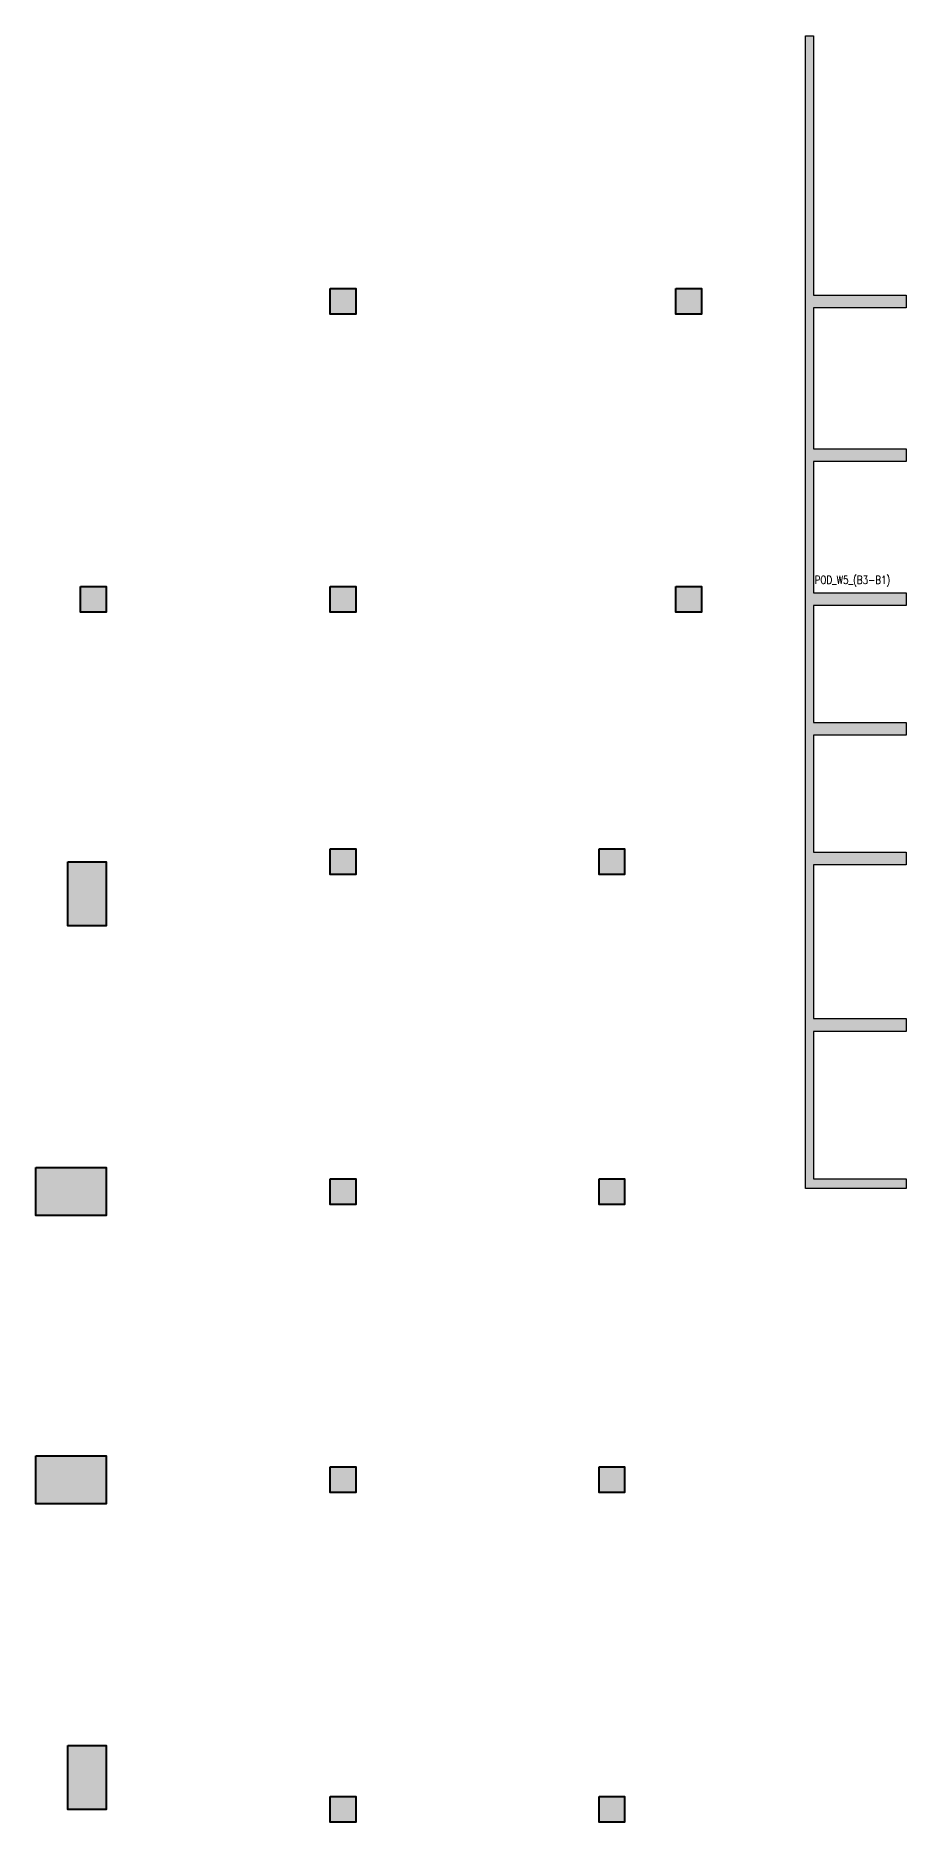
# Model space of a CAD drawing. Header units: millimetres. Extents: x 400 to 217000, y 400 to 89500.
# Drawn here: x 189800 to 217000, y 8500 to 64300 of the extents above; entities that cross this region are included whole.
import ezdxf

# ---------------------------------------------------------------- set-up
doc = ezdxf.new("R2010")
doc.units = ezdxf.units.MM
doc.layers.get('Defpoints').update_dxf_attribs({"color": 151, "lineweight": 9})
for name, color, linetype, lineweight in [('NDC_S-COLUMN', 4, 'Continuous', 40), ('NDC_S_HATCH COLUMN AND WALL', 251, 'Continuous', 13), ('POD_Core wall_5(B3-B1)$0$NDC_S_HATCH COLUMN AND WALL', 251, 'Continuous', 13), ('POD_Core wall_5(B3-B1)$0$NDC_S_WALL', 6, 'Continuous', 25)]:
    doc.layers.add(name, color=color, linetype=linetype, lineweight=lineweight)
doc.styles.add('POD_Core wall_5(B3-B1)$0$NDC_BAR 2', font='romans.shx', dxfattribs={"width": 0.8})

# ---------------------------------------------------------------- blocks, each defined once
blk = doc.blocks.new('cot')
at = {"layer": 'NDC_S_HATCH COLUMN AND WALL', "ltscale": 0.005}
h = blk.add_hatch(color=256, dxfattribs=at)
h.dxf.hatch_style = 1
h.paths.add_polyline_path([(-0.5, 0.5), (0.5, 0.5), (0.5, -0.5), (-0.5, -0.5)])
at = {"layer": 'NDC_S-COLUMN', "ltscale": 0.005}
blk.add_lwpolyline([(-0.5, 0.5), (0.5, 0.5), (0.5, -0.5), (-0.5, -0.5)], close=True, dxfattribs=at)

msp = doc.modelspace()

# ---------------------------------------------------------------- hatches: boundary and pattern name
at = {"layer": 'NDC_S_HATCH COLUMN AND WALL', "ltscale": 200}
h = msp.add_hatch(color=251, dxfattribs=at)
h.dxf.hatch_style = 1
h.paths.add_polyline_path([(190800, 38500), (192000, 38500), (192000, 36500), (190800, 36500)])
h = msp.add_hatch(color=251, dxfattribs=at)
h.dxf.hatch_style = 1
h.paths.add_polyline_path([(189800, 28950), (192000, 28950), (192000, 27450), (189800, 27450)])
h = msp.add_hatch(color=251, dxfattribs=at)
h.dxf.hatch_style = 1
h.paths.add_polyline_path([(189800, 19950), (192000, 19950), (192000, 18450), (189800, 18450)])
h = msp.add_hatch(color=251, dxfattribs=at)
h.dxf.hatch_style = 1
h.paths.add_polyline_path([(190800, 10900), (192000, 10900), (192000, 8900), (190800, 8900)])
at = {"layer": 'POD_Core wall_5(B3-B1)$0$NDC_S_HATCH COLUMN AND WALL'}
h = msp.add_hatch(color=256, dxfattribs=at)
h.dxf.hatch_style = 1
h.paths.add_polyline_path([(214100, 56200), (214100, 64300), (213850, 64300), (213850, 28300), (217000, 28300), (217000, 28600), (214100, 28600), (214100, 33200), (217000, 33200), (217000, 33600), (214100, 33600), (214100, 38400), (217000, 38400), (217000, 38800), (214100, 38800), (214100, 42450), (217000, 42450), (217000, 42850), (214100, 42850), (214100, 46500), (217000, 46500), (217000, 46900), (214100, 46900), (214100, 51000), (217000, 51000), (217000, 51400), (214100, 51400), (214100, 55800), (217000, 55800), (217000, 56200)])

# ---------------------------------------------------------------- linework, layer by layer
at = {"layer": 'Defpoints', "ltscale": 200}
msp.add_lwpolyline([(209800, 56399), (210600, 56403), (210600, 55601), (209800, 55597)], close=True, dxfattribs=at)
at = {"layer": 'NDC_S-COLUMN', "ltscale": 200}
for points in [[(190800, 38500), (192000, 38500), (192000, 36500), (190800, 36500)], [(189800, 28950), (192000, 28950), (192000, 27450), (189800, 27450)], [(189800, 19950), (192000, 19950), (192000, 18450), (189800, 18450)], [(190800, 10900), (192000, 10900), (192000, 8900), (190800, 8900)]]:
    msp.add_lwpolyline(points, close=True, dxfattribs=at)
at = {"layer": 'POD_Core wall_5(B3-B1)$0$NDC_S_WALL'}
msp.add_lwpolyline([(217000, 28300), (213850, 28300), (213850, 64300), (214100, 64300), (214100, 56200), (217000, 56200), (217000, 55800), (214100, 55800), (214100, 51400), (217000, 51400), (217000, 51000), (214100, 51000), (214100, 46900), (217000, 46900), (217000, 46500), (214100, 46500), (214100, 42850), (217000, 42850), (217000, 42450), (214100, 42450), (214100, 38800), (217000, 38800), (217000, 38400), (214100, 38400), (214100, 33600), (217000, 33600), (217000, 33200), (214100, 33200), (214100, 28600), (217000, 28600)], close=True, dxfattribs=at)

# ---------------------------------------------------------------- block references
at = {"layer": 'NDC_S_HATCH COLUMN AND WALL', "ltscale": 200, "xscale": 800, "yscale": 800}
for p in [(199400, 56000), (210200, 56000), (191600, 46700), (199400, 46700), (210200, 46700), (199400, 38500), (207800, 38500), (199400, 28200), (207800, 28200), (199400, 19200), (207800, 19200), (199400, 8900), (207800, 8900)]:
    msp.add_blockref('cot', p, dxfattribs=at)

# ---------------------------------------------------------------- texts
at = {"layer": 'Defpoints', "style": 'POD_Core wall_5(B3-B1)$0$NDC_BAR 2', "width": 0.8}
msp.add_text('POD_W5_(B3-B1)', height=250, dxfattribs=at).set_placement((214136, 47179))

doc.saveas('drawing.dxf')
